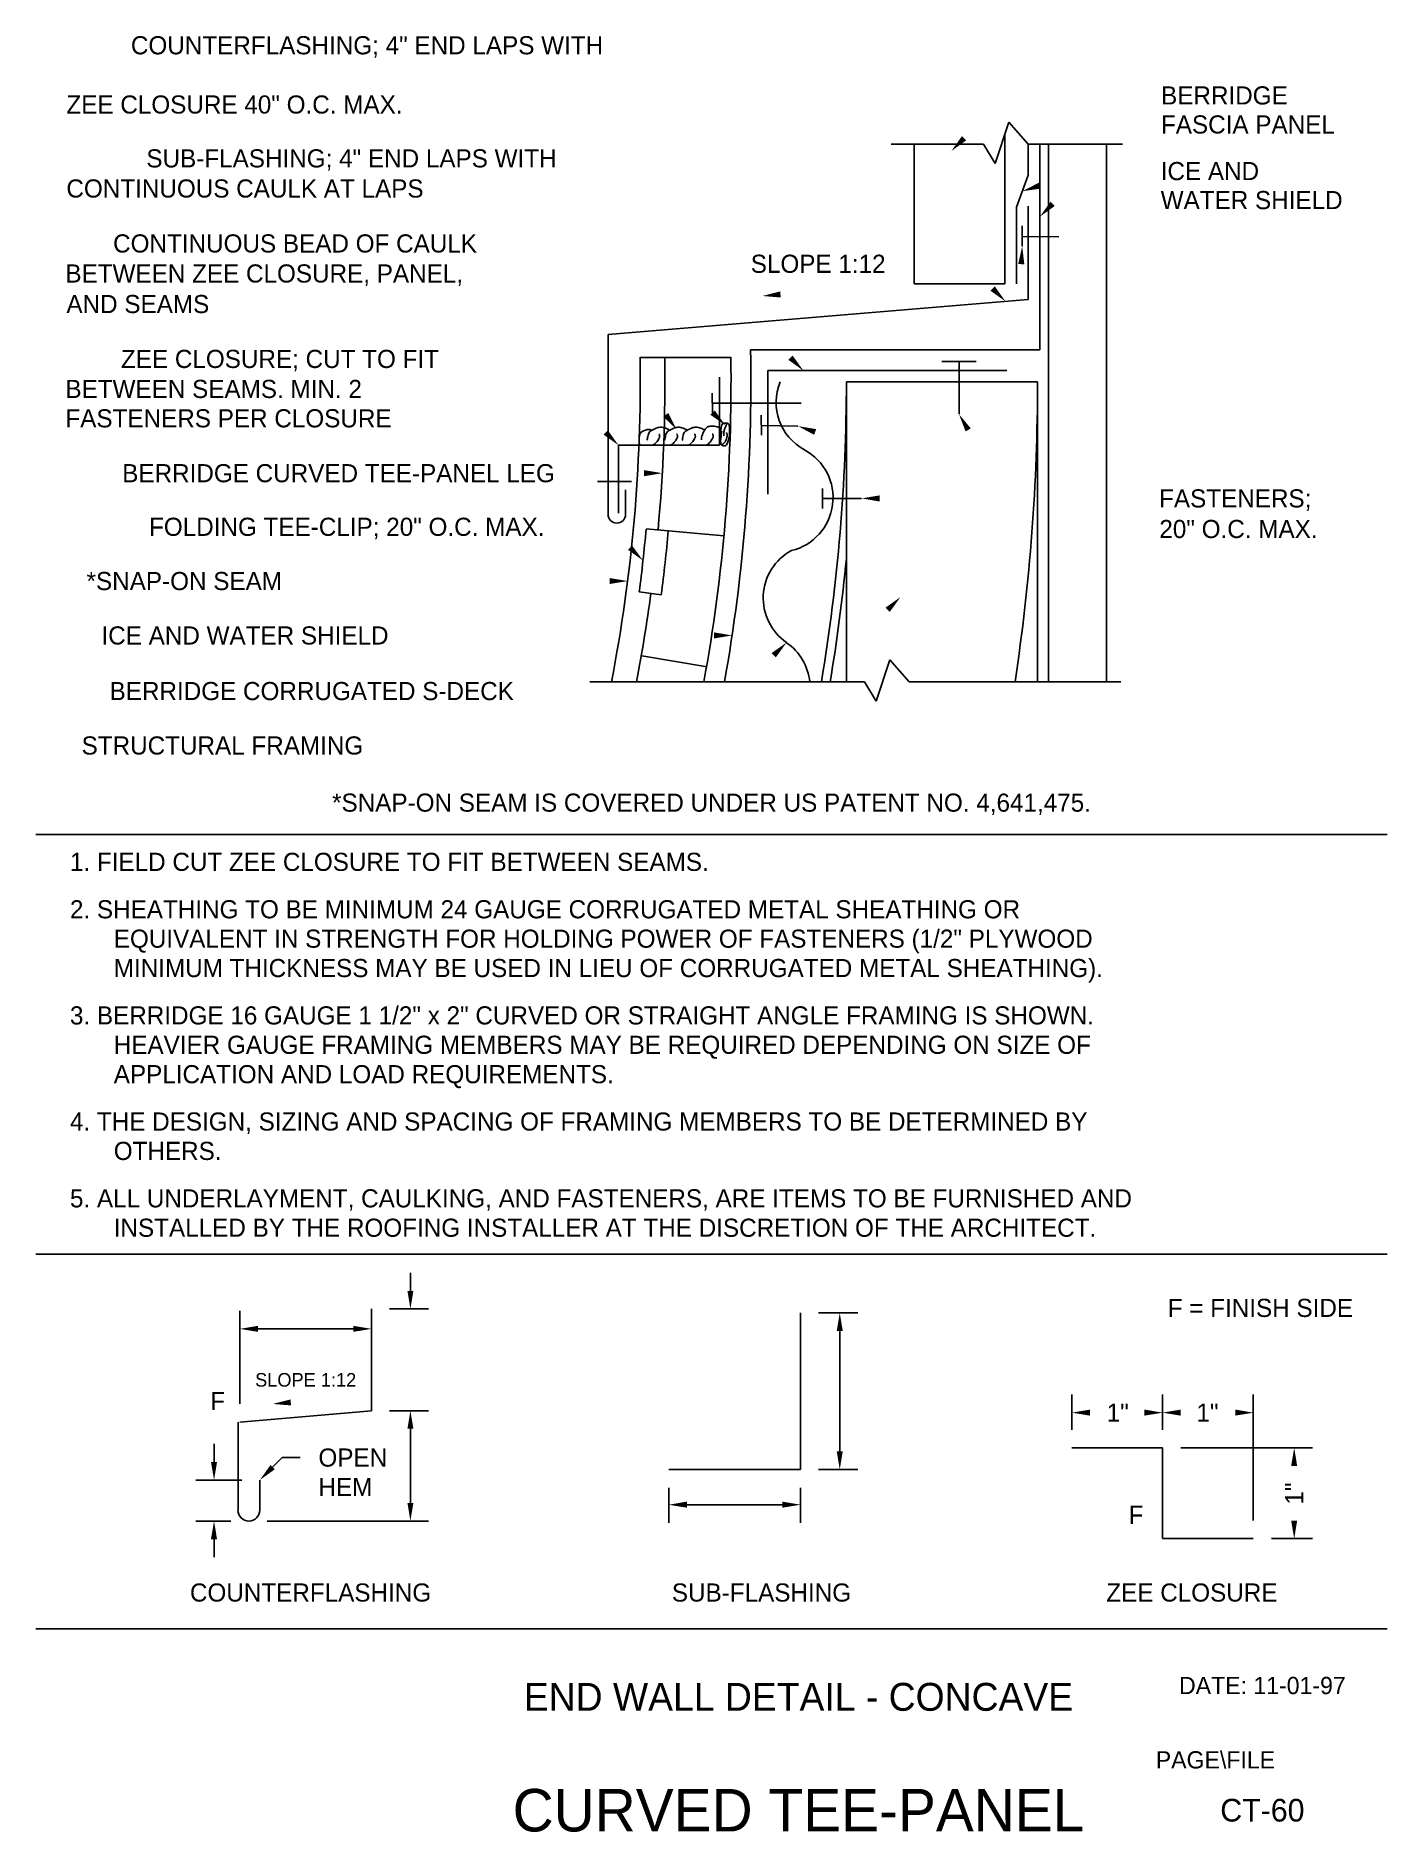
# Model space of a CAD drawing. Extents: x 1 to 15.9, y 0.5 to 20.3.
import ezdxf
from ezdxf.enums import TextEntityAlignment as Align

# ---------------------------------------------------------------- set-up
doc = ezdxf.new("R2010")
doc.units = 0
doc.header["$LTSCALE"] = 0.4
doc.linetypes.add('HIDDENX2', pattern=[0])
for name, color, linetype in [('BORDER', 7, 'CONTINUOUS'), ('CMP-FLSH', 7, 'CONTINUOUS'), ('DIM-TXT', 7, 'CONTINUOUS'), ('STRCTR', 7, 'CONTINUOUS')]:
    doc.layers.add(name, color=color, linetype=linetype)

msp = doc.modelspace()

# ---------------------------------------------------------------- linework, layer by layer
at = {"layer": 'BORDER', "color": 0, "linetype": 'CONTINUOUS'}
for p, q in [((15.88, 11.506), (0.982, 11.506)), ((15.88, 6.881), (0.982, 6.881)), ((15.88, 2.75), (0.982, 2.75))]:
    msp.add_line(p, q, dxfattribs=at)
at = {"layer": 'CMP-FLSH', "color": 0, "linetype": 'CONTINUOUS'}
for p, q in [((11.667, 17.577), (11.667, 19.235)), ((10.667, 17.577), (10.667, 19.119)), ((11.924, 18.777), (11.924, 19.119)), ((12.052, 19.119), (12.052, 16.852)), ((11.924, 18.777), (11.795, 18.424)), ((11.795, 17.577), (11.795, 18.424)), ((11.924, 17.407), (11.924, 18.434)), ((11.857, 17.995), (11.856, 18.218)), ((12.26, 18.096), (11.856, 18.102)), ((10.667, 17.577), (11.667, 17.577)), ((7.291, 17.021), (11.924, 17.407)), ((7.291, 15.037), (7.291, 17.021)), ((12.052, 16.852), (8.862, 16.852)), ((7.644, 16.768), (8.644, 16.768)), ((10.969, 16.724), (11.35, 16.724)), ((11.16, 16.724), (11.16, 16.14)), ((8.519, 16.549), (8.519, 15.799)), ((11.687, 16.622), (9.052, 16.622)), ((9.052, 16.622), (9.052, 15.259)), ((8.441, 16.152), (8.44, 16.375)), ((8.44, 16.264), (9.419, 16.264)), ((8.981, 15.909), (8.98, 16.132)), ((9.384, 16.01), (8.981, 16.016)), ((8.519, 15.799), (7.406, 15.799)), ((7.406, 15.799), (7.406, 15.049)), ((7.175, 15.401), (7.548, 15.401)), ((7.484, 15.307), (7.484, 15.037)), ((9.655, 15.324), (9.655, 15.102)), ((9.655, 15.213), (10.085, 15.213)), ((4.682, 6.276), (4.682, 5.155)), ((9.412, 6.234), (9.412, 4.505)), ((4.682, 5.155), (3.23, 5.029)), ((3.21, 4.059), (3.21, 5.03)), ((12.405, 4.744), (13.405, 4.744)), ((13.405, 4.744), (13.405, 3.744)), ((3.451, 4.059), (3.451, 4.39)), ((9.412, 4.505), (7.959, 4.505)), ((13.405, 3.744), (14.405, 3.744))]:
    msp.add_line(p, q, dxfattribs=at)
at = {"layer": 'CMP-FLSH', "color": 0, "linetype": 'HIDDENX2'}
for p, q in [((8.567, 14.8), (7.709, 14.876)), ((7.634, 14.183), (7.877, 14.151)), ((7.663, 13.477), (8.382, 13.356))]:
    msp.add_line(p, q, dxfattribs=at)
at = {"layer": 'CMP-FLSH', "color": 0, "linetype": 'CONTINUOUS'}
for points in [[(8.545, 15.955, 0), (8.544, 15.951, 0), (8.543, 15.947, 0), (8.542, 15.942, 0), (8.541, 15.937, 0), (8.541, 15.932, 0), (8.54, 15.927, 0), (8.539, 15.922, 0), (8.539, 15.918, 0), (8.538, 15.914, 0), (8.537, 15.904, 0), (8.536, 15.892, 0), (8.534, 15.879, 0), (8.532, 15.865, 0), (8.531, 15.851, 0), (8.531, 15.838, 0), (8.532, 15.826, 0), (8.534, 15.815, 0), (8.538, 15.806, 0), (8.541, 15.803, 0), (8.546, 15.8, 0), (8.551, 15.798, 0), (8.557, 15.795, 0), (8.563, 15.793, 0), (8.569, 15.792, 0), (8.574, 15.791, 0), (8.579, 15.792, 0), (8.583, 15.793, 0), (8.59, 15.797, 0), (8.596, 15.804, 0), (8.602, 15.813, 0), (8.607, 15.824, 0), (8.611, 15.835, 0), (8.615, 15.846, 0), (8.618, 15.857, 0), (8.621, 15.867, 0), (8.623, 15.876, 0), (8.626, 15.889, 0), (8.628, 15.904, 0), (8.629, 15.92, 0), (8.631, 15.938, 0), (8.631, 15.956, 0), (8.631, 15.974, 0), (8.631, 15.99, 0), (8.629, 16.005, 0), (8.627, 16.018, 0), (8.626, 16.02, 0), (8.625, 16.022, 0), (8.624, 16.025, 0), (8.623, 16.028, 0), (8.622, 16.03, 0), (8.62, 16.032, 0), (8.619, 16.035, 0), (8.617, 16.036, 0), (8.616, 16.037, 0), (8.61, 16.04, 0), (8.604, 16.042, 0), (8.596, 16.043, 0), (8.588, 16.043, 0), (8.58, 16.043, 0), (8.572, 16.043, 0), (8.564, 16.041, 0), (8.558, 16.039, 0), (8.553, 16.036, 0), (8.545, 16.025, 0), (8.54, 16.008, 0), (8.536, 15.987, 0), (8.534, 15.965, 0), (8.533, 15.943, 0), (8.533, 15.922, 0), (8.533, 15.905, 0), (8.533, 15.894, 0), (8.534, 15.89, 0)], [(7.778, 15.963, 0), (7.774, 15.965, 0), (7.769, 15.967, 0), (7.763, 15.969, 0), (7.758, 15.97, 0), (7.752, 15.972, 0), (7.746, 15.973, 0), (7.74, 15.973, 0), (7.735, 15.973, 0), (7.73, 15.973, 0), (7.722, 15.972, 0), (7.713, 15.969, 0), (7.703, 15.966, 0), (7.693, 15.963, 0), (7.682, 15.958, 0), (7.673, 15.953, 0), (7.664, 15.948, 0), (7.657, 15.942, 0), (7.651, 15.936, 0), (7.646, 15.927, 0), (7.641, 15.914, 0), (7.638, 15.9, 0), (7.635, 15.884, 0), (7.634, 15.868, 0), (7.633, 15.852, 0), (7.634, 15.837, 0), (7.635, 15.823, 0), (7.637, 15.811, 0), (7.637, 15.81, 0), (7.638, 15.808, 0), (7.64, 15.806, 0), (7.641, 15.804, 0), (7.642, 15.802, 0), (7.644, 15.801, 0), (7.645, 15.799, 0), (7.646, 15.798, 0), (7.646, 15.798, 0)], [(7.966, 15.967, 0), (7.958, 15.973, 0), (7.948, 15.978, 0), (7.936, 15.983, 0), (7.924, 15.988, 0), (7.911, 15.991, 0), (7.898, 15.995, 0), (7.885, 15.997, 0), (7.874, 15.998, 0), (7.864, 15.998, 0), (7.852, 15.996, 0), (7.838, 15.993, 0), (7.822, 15.988, 0), (7.807, 15.981, 0), (7.791, 15.974, 0), (7.776, 15.966, 0), (7.763, 15.958, 0), (7.752, 15.949, 0), (7.743, 15.94, 0), (7.739, 15.933, 0), (7.735, 15.922, 0), (7.731, 15.91, 0), (7.728, 15.897, 0), (7.726, 15.884, 0), (7.724, 15.872, 0), (7.722, 15.863, 0), (7.721, 15.856, 0), (7.721, 15.854, 0)], [(7.776, 15.8, 0), (7.778, 15.8, 0), (7.781, 15.801, 0), (7.784, 15.802, 0), (7.787, 15.803, 0), (7.79, 15.804, 0), (7.793, 15.805, 0), (7.796, 15.807, 0), (7.798, 15.808, 0), (7.8, 15.81, 0), (7.807, 15.816, 0), (7.815, 15.823, 0), (7.823, 15.832, 0), (7.831, 15.841, 0), (7.839, 15.852, 0), (7.846, 15.862, 0), (7.852, 15.872, 0), (7.856, 15.882, 0), (7.858, 15.89, 0), (7.859, 15.894, 0), (7.859, 15.898, 0), (7.859, 15.902, 0), (7.858, 15.907, 0), (7.857, 15.912, 0), (7.856, 15.916, 0), (7.854, 15.919, 0), (7.852, 15.922, 0), (7.849, 15.923, 0)], [(8.161, 15.967, 0), (8.152, 15.973, 0), (8.142, 15.978, 0), (8.131, 15.983, 0), (8.118, 15.988, 0), (8.105, 15.991, 0), (8.092, 15.995, 0), (8.079, 15.997, 0), (8.068, 15.998, 0), (8.058, 15.998, 0), (8.046, 15.996, 0), (8.032, 15.993, 0), (8.017, 15.988, 0), (8.001, 15.981, 0), (7.985, 15.974, 0), (7.971, 15.966, 0), (7.957, 15.958, 0), (7.946, 15.949, 0), (7.937, 15.94, 0), (7.933, 15.933, 0), (7.929, 15.922, 0), (7.925, 15.91, 0), (7.922, 15.897, 0), (7.92, 15.884, 0), (7.918, 15.872, 0), (7.916, 15.863, 0), (7.916, 15.856, 0), (7.915, 15.854, 0)], [(7.973, 15.8, 0), (7.975, 15.8, 0), (7.978, 15.801, 0), (7.981, 15.802, 0), (7.984, 15.803, 0), (7.987, 15.804, 0), (7.99, 15.805, 0), (7.992, 15.807, 0), (7.995, 15.808, 0), (7.997, 15.81, 0), (8.004, 15.816, 0), (8.012, 15.823, 0), (8.02, 15.832, 0), (8.028, 15.841, 0), (8.036, 15.852, 0), (8.043, 15.862, 0), (8.048, 15.872, 0), (8.053, 15.882, 0), (8.055, 15.89, 0), (8.056, 15.894, 0), (8.056, 15.898, 0), (8.056, 15.902, 0), (8.055, 15.907, 0), (8.054, 15.912, 0), (8.053, 15.916, 0), (8.051, 15.919, 0), (8.049, 15.922, 0), (8.046, 15.923, 0)], [(8.355, 15.967, 0), (8.347, 15.973, 0), (8.336, 15.978, 0), (8.325, 15.983, 0), (8.312, 15.988, 0), (8.299, 15.991, 0), (8.286, 15.995, 0), (8.273, 15.997, 0), (8.262, 15.998, 0), (8.252, 15.998, 0), (8.24, 15.996, 0), (8.226, 15.993, 0), (8.211, 15.988, 0), (8.195, 15.981, 0), (8.179, 15.974, 0), (8.165, 15.966, 0), (8.151, 15.958, 0), (8.14, 15.949, 0), (8.131, 15.94, 0), (8.127, 15.933, 0), (8.123, 15.922, 0), (8.119, 15.91, 0), (8.116, 15.897, 0), (8.114, 15.884, 0), (8.112, 15.872, 0), (8.11, 15.863, 0), (8.11, 15.856, 0), (8.109, 15.854, 0)], [(8.17, 15.8, 0), (8.172, 15.8, 0), (8.175, 15.801, 0), (8.178, 15.802, 0), (8.181, 15.803, 0), (8.184, 15.804, 0), (8.187, 15.805, 0), (8.189, 15.807, 0), (8.192, 15.808, 0), (8.194, 15.81, 0), (8.201, 15.816, 0), (8.208, 15.823, 0), (8.217, 15.832, 0), (8.225, 15.841, 0), (8.232, 15.852, 0), (8.239, 15.862, 0), (8.245, 15.872, 0), (8.25, 15.882, 0), (8.252, 15.89, 0), (8.253, 15.894, 0), (8.253, 15.898, 0), (8.252, 15.902, 0), (8.252, 15.907, 0), (8.251, 15.912, 0), (8.25, 15.916, 0), (8.248, 15.919, 0), (8.246, 15.922, 0), (8.243, 15.923, 0)], [(8.514, 15.994, 0), (8.504, 15.999, 0), (8.492, 16.003, 0), (8.477, 16.006, 0), (8.462, 16.008, 0), (8.447, 16.009, 0), (8.431, 16.009, 0), (8.417, 16.009, 0), (8.404, 16.007, 0), (8.393, 16.004, 0), (8.388, 16.001, 0), (8.383, 15.997, 0), (8.377, 15.992, 0), (8.371, 15.987, 0), (8.366, 15.981, 0), (8.361, 15.975, 0), (8.356, 15.968, 0), (8.352, 15.963, 0), (8.349, 15.958, 0), (8.345, 15.949, 0), (8.34, 15.939, 0), (8.335, 15.927, 0), (8.33, 15.915, 0), (8.326, 15.902, 0), (8.322, 15.89, 0), (8.321, 15.878, 0), (8.32, 15.867, 0), (8.322, 15.858, 0)], [(8.367, 15.8, 0), (8.369, 15.8, 0), (8.372, 15.801, 0), (8.375, 15.802, 0), (8.378, 15.803, 0), (8.381, 15.804, 0), (8.384, 15.805, 0), (8.386, 15.807, 0), (8.389, 15.808, 0), (8.391, 15.81, 0), (8.398, 15.816, 0), (8.405, 15.823, 0), (8.414, 15.832, 0), (8.422, 15.841, 0), (8.429, 15.852, 0), (8.436, 15.862, 0), (8.442, 15.872, 0), (8.447, 15.882, 0), (8.449, 15.89, 0), (8.45, 15.894, 0), (8.45, 15.898, 0), (8.449, 15.902, 0), (8.449, 15.907, 0), (8.448, 15.912, 0), (8.446, 15.916, 0), (8.445, 15.919, 0), (8.443, 15.922, 0), (8.44, 15.923, 0)], [(8.542, 15.8, 0), (8.543, 15.801, 0), (8.544, 15.801, 0), (8.545, 15.802, 0), (8.546, 15.803, 0), (8.547, 15.804, 0), (8.548, 15.805, 0), (8.549, 15.806, 0), (8.55, 15.807, 0), (8.551, 15.808, 0), (8.553, 15.81, 0), (8.556, 15.812, 0), (8.559, 15.814, 0), (8.562, 15.817, 0), (8.565, 15.819, 0), (8.568, 15.822, 0), (8.571, 15.825, 0), (8.573, 15.827, 0), (8.575, 15.829, 0), (8.578, 15.833, 0), (8.581, 15.838, 0), (8.584, 15.843, 0), (8.587, 15.849, 0), (8.59, 15.855, 0), (8.593, 15.86, 0), (8.595, 15.866, 0), (8.597, 15.871, 0), (8.598, 15.876, 0), (8.599, 15.88, 0), (8.6, 15.884, 0), (8.601, 15.89, 0), (8.602, 15.895, 0), (8.602, 15.901, 0), (8.602, 15.906, 0), (8.602, 15.912, 0), (8.602, 15.916, 0), (8.602, 15.921, 0), (8.602, 15.923, 0), (8.601, 15.925, 0), (8.601, 15.928, 0), (8.6, 15.931, 0), (8.599, 15.933, 0), (8.598, 15.936, 0), (8.598, 15.938, 0), (8.597, 15.939, 0), (8.597, 15.94, 0)], [(8.607, 16.039, 0), (8.605, 16.037, 0), (8.603, 16.035, 0), (8.601, 16.032, 0), (8.599, 16.03, 0), (8.597, 16.027, 0), (8.596, 16.024, 0), (8.594, 16.022, 0), (8.592, 16.019, 0), (8.591, 16.017, 0), (8.588, 16.01, 0), (8.585, 16.002, 0), (8.581, 15.993, 0), (8.578, 15.983, 0), (8.575, 15.974, 0), (8.572, 15.964, 0), (8.57, 15.955, 0), (8.568, 15.946, 0), (8.567, 15.939, 0), (8.566, 15.935, 0), (8.566, 15.932, 0), (8.566, 15.928, 0), (8.567, 15.923, 0), (8.567, 15.919, 0), (8.567, 15.915, 0), (8.568, 15.911, 0), (8.568, 15.907, 0), (8.568, 15.904, 0)]]:
    msp.add_polyline3d(points, dxfattribs=at)
for centre, radius, start, end in [((-10.106, 16.497), 18.971, 349.9622, 1.0732), ((-9.744, 16.497), 17.389, 349.0391, 0.8955), ((-9.744, 16.497), 18.39, 349.6421, 0.8466), ((7.387, 15.037), 0.0964, 180, 0), ((3.33, 4.059), 0.121, 180, 0)]:
    msp.add_arc(centre, radius, start, end, dxfattribs=at)
at = {"layer": 'CMP-FLSH', "color": 0, "linetype": 'HIDDENX2'}
for centre, radius, start, end in [((-9.743, 16.497), 17.66, 354.6951, 0.8818), ((-9.76, 16.421), 17.538, 352.667, 354.9437), ((-9.749, 16.42), 17.772, 352.6668, 354.9449), ((-9.764, 16.501), 17.681, 349.2085, 352.4129)]:
    msp.add_arc(centre, radius, start, end, dxfattribs=at)
at = {"layer": 'DIM-TXT', "color": 0, "linetype": 'CONTINUOUS'}
for p, q in [((5.111, 6.476), (5.111, 6.676)), ((3.23, 5.229), (3.23, 6.257)), ((4.882, 6.276), (5.311, 6.276)), ((9.612, 6.234), (10.045, 6.234)), ((3.43, 6.057), (4.482, 6.057)), ((9.845, 4.705), (9.845, 6.034)), ((4.882, 5.155), (5.311, 5.155)), ((12.405, 4.944), (12.405, 5.333)), ((13.405, 4.944), (13.405, 5.333)), ((14.405, 3.944), (14.405, 5.333)), ((5.111, 4.138), (5.111, 4.955)), ((2.946, 4.59), (2.946, 4.79)), ((3.592, 4.532), (3.697, 4.638)), ((3.697, 4.638), (3.897, 4.638)), ((13.605, 4.744), (15.056, 4.744)), ((3.251, 4.39), (2.746, 4.39)), ((9.612, 4.505), (10.045, 4.505)), ((7.959, 4.305), (7.959, 3.918)), ((9.412, 4.305), (9.412, 3.918)), ((8.159, 4.118), (9.212, 4.118)), ((3.13, 3.938), (2.746, 3.938)), ((3.53, 3.938), (5.311, 3.938)), ((2.946, 3.738), (2.946, 3.538)), ((14.605, 3.744), (15.056, 3.744))]:
    msp.add_line(p, q, dxfattribs=at)
at = {"layer": 'DIM-TXT', "color": 0, "linetype": 'CONTINUOUS', "extrusion": (0, 0, -1)}
for points in [[(-11.239, 19.16), (-11.075, 19.042), (-11.192, 19.207)], [(-12.06, 18.629), (-11.859, 18.6), (-12.04, 18.693)], [(-12.217, 18.438), (-12.052, 18.32), (-12.17, 18.485)], [(-11.813, 17.797), (-11.857, 17.995), (-11.88, 17.794)], [(-9.194, 17.428), (-8.992, 17.445), (-9.189, 17.495)], [(-11.554, 17.552), (-11.671, 17.386), (-11.506, 17.504)], [(-9.326, 16.787), (-9.444, 16.622), (-9.279, 16.74)], [(-7.955, 16.155), (-8.045, 15.973), (-7.901, 16.116)], [(-8.467, 16.183), (-8.584, 16.018), (-8.419, 16.135)], [(-11.233, 15.951), (-11.16, 16.14), (-11.29, 15.985)], [(-7.288, 15.964), (-7.406, 15.799), (-7.241, 15.916)], [(-9.563, 15.914), (-9.384, 16.01), (-9.584, 15.977)], [(-7.688, 15.525), (-7.888, 15.491), (-7.688, 15.458)], [(-7.556, 14.693), (-7.675, 14.529), (-7.51, 14.646)], [(-7.307, 14.335), (-7.507, 14.302), (-7.307, 14.269)], [(-10.349, 14.008), (-10.514, 14.125), (-10.396, 13.961)], [(-8.458, 13.736), (-8.658, 13.702), (-8.458, 13.669)], [(-9.093, 13.507), (-9.259, 13.624), (-9.14, 13.46)], [(-3.795, 5.213), (-3.593, 5.229), (-3.789, 5.279)]]:
    msp.add_solid(points, dxfattribs=at)
at = {"layer": 'DIM-TXT', "color": 0, "linetype": 'CONTINUOUS', "extrusion": (-1.22461e-16, 1.22461e-16, -1)}
msp.add_solid([(-10.285, 15.179), (-10.085, 15.213), (-10.285, 15.246)], dxfattribs=at)
at = {"layer": 'DIM-TXT', "color": 0, "linetype": 'CONTINUOUS'}
for points in [[(5.078, 6.476), (5.144, 6.476), (5.111, 6.276)], [(9.812, 6.034), (9.878, 6.034), (9.845, 6.234)], [(3.43, 6.09), (3.43, 6.024), (3.23, 6.057)], [(4.482, 6.09), (4.482, 6.024), (4.682, 6.057)], [(5.078, 4.955), (5.144, 4.955), (5.111, 5.155)], [(12.605, 5.167), (12.605, 5.1), (12.405, 5.133)], [(13.205, 5.167), (13.205, 5.1), (13.405, 5.133)], [(13.605, 5.167), (13.605, 5.1), (13.405, 5.133)], [(14.205, 5.167), (14.205, 5.1), (14.405, 5.133)], [(2.912, 4.59), (2.979, 4.59), (2.946, 4.39)], [(3.616, 4.509), (3.568, 4.556), (3.451, 4.39)], [(9.812, 4.705), (9.878, 4.705), (9.845, 4.505)], [(14.822, 4.544), (14.889, 4.544), (14.856, 4.744)], [(5.078, 4.138), (5.144, 4.138), (5.111, 3.938)], [(8.159, 4.152), (8.159, 4.085), (7.959, 4.118)], [(9.212, 4.152), (9.212, 4.085), (9.412, 4.118)], [(2.912, 3.738), (2.979, 3.738), (2.946, 3.938)], [(14.822, 3.944), (14.889, 3.944), (14.856, 3.744)]]:
    msp.add_solid(points, dxfattribs=at)
at = {"layer": 'STRCTR', "color": 0, "linetype": 'CONTINUOUS'}
for p, q in [((11.559, 18.906), (11.709, 19.362)), ((11.709, 19.362), (11.924, 19.119)), ((11.431, 19.119), (10.412, 19.119)), ((11.431, 19.119), (11.559, 18.906)), ((11.924, 19.119), (12.962, 19.119)), ((12.146, 19.119), (12.146, 13.19)), ((12.787, 19.119), (12.787, 13.19)), ((9.918, 16.497), (12.026, 16.497)), ((9.918, 16.497), (9.918, 13.19)), ((10.248, 12.977), (10.397, 13.434)), ((10.397, 13.434), (10.612, 13.19)), ((10.119, 13.19), (7.091, 13.19)), ((10.119, 13.19), (10.248, 12.977)), ((10.612, 13.19), (12.944, 13.19))]:
    msp.add_line(p, q, dxfattribs=at)
at = {"layer": 'STRCTR', "color": 0, "linetype": 'HIDDENX2'}
msp.add_line((12.026, 16.497), (12.026, 13.19), dxfattribs=at)
at = {"layer": 'STRCTR', "color": 0, "linetype": 'CONTINUOUS'}
for centre, radius, start, end in [((9.739, 16.273), 0.596, 157.9674, 241.6879), ((-10.104, 16.497), 20.022, 350.4941, 0.0002), ((9.172, 15.22), 0.599, 283.5215, 61.6874), ((9.597, 14.115), 0.596, 118.5849, 235.437), ((8.918, 13.129), 0.599, 5.8205, 55.4376)]:
    msp.add_arc(centre, radius, start, end, dxfattribs=at)
at = {"layer": 'STRCTR', "color": 0, "linetype": 'HIDDENX2'}
for centre, radius, start, end in [((-10.105, 16.497), 22.131, 351.407, 0), ((-10.102, 16.497), 20.115, 350.5391, 354.4365)]:
    msp.add_arc(centre, radius, start, end, dxfattribs=at)

# ---------------------------------------------------------------- texts
at = {"layer": 'BORDER', "color": 0, "linetype": 'CONTINUOUS'}
for s, height, p in [('DATE: 11-01-97', 0.1902, (14.505, 2.125)), ('CURVED TEE-PANEL', 0.46875, (9.39, 0.75)), ('CT-60', 0.25, (14.505, 0.75))]:
    msp.add_text(s, height=height, dxfattribs=at).set_placement(p, align=Align.MIDDLE)
msp.add_text('PAGE\\FILE', height=0.1902, dxfattribs=at).set_placement((13.33, 1.21))
at = {"layer": 'DIM-TXT', "color": 0, "linetype": 'CONTINUOUS'}
for s, p in [('COUNTERFLASHING; 4" END LAPS WITH', (7.236, 20.209)), ('SUB-FLASHING; 4" END LAPS WITH', (6.723, 18.962)), ('CONTINUOUS BEAD OF CAULK', (5.845, 18.024)), ('ZEE CLOSURE; CUT TO FIT', (5.426, 16.751)), ('BERRIDGE CURVED TEE-PANEL LEG', (6.704, 15.491)), ('FOLDING TEE-CLIP; 20" O.C. MAX.', (6.589, 14.9)), ('*SNAP-ON SEAM', (3.695, 14.302)), ('ICE AND WATER SHIELD', (4.87, 13.702)), ('BERRIDGE CORRUGATED S-DECK', (6.252, 13.089)), ('STRUCTURAL FRAMING', (4.591, 12.489))]:
    msp.add_text(s, height=0.2, dxfattribs=at).set_placement(p, align=Align.MIDDLE_RIGHT)
for s, p in [('ZEE CLOSURE 40" O.C. MAX.', (1.318, 19.456)), ('FASCIA PANEL', (13.387, 19.236)), ('CONTINUOUS CAULK AT LAPS', (1.318, 18.53)), ('WATER SHIELD', (13.384, 18.402)), ('BETWEEN ZEE CLOSURE, PANEL,', (1.307, 17.593)), ('AND SEAMS', (1.318, 17.256)), ('BETWEEN SEAMS. MIN. 2', (1.307, 16.32)), ('FASTENERS PER CLOSURE', (1.307, 15.996)), ('20" O.C. MAX.', (13.369, 14.776)), ('1. FIELD CUT ZEE CLOSURE TO FIT BETWEEN SEAMS.', (1.357, 11.106)), ('2. SHEATHING TO BE MINIMUM 24 GAUGE CORRUGATED METAL SHEATHING OR', (1.357, 10.583)), ('EQUIVALENT IN STRENGTH FOR HOLDING POWER OF FASTENERS (1/2" PLYWOOD', (1.84, 10.259)), ('MINIMUM THICKNESS MAY BE USED IN LIEU OF CORRUGATED METAL SHEATHING).', (1.84, 9.935)), ('3. BERRIDGE 16 GAUGE 1 1/2" x 2" CURVED OR STRAIGHT ANGLE FRAMING IS SHOWN.', (1.357, 9.413)), ('HEAVIER GAUGE FRAMING MEMBERS MAY BE REQUIRED DEPENDING ON SIZE OF', (1.84, 9.089)), ('APPLICATION AND LOAD REQUIREMENTS.', (1.84, 8.765)), ('4. THE DESIGN, SIZING AND SPACING OF FRAMING MEMBERS TO BE DETERMINED BY', (1.357, 8.243)), ('OTHERS.', (1.84, 7.919)), ('5. ALL UNDERLAYMENT, CAULKING, AND FASTENERS, ARE ITEMS TO BE FURNISHED AND', (1.357, 7.396)), ('INSTALLED BY THE ROOFING INSTALLER AT THE DISCRETION OF THE ARCHITECT.', (1.84, 7.072)), ('F', (2.904, 5.162)), ('HEM', (4.097, 4.213)), ('F', (13.03, 3.907))]:
    msp.add_text(s, height=0.2, dxfattribs=at).set_placement(p)
msp.add_text('BERRIDGE', height=0.2, rotation=360, dxfattribs=at).set_placement((13.388, 19.656), align=Align.MIDDLE_LEFT)
for s, p in [('ICE AND', (13.384, 18.822)), ('FASTENERS;', (13.366, 15.213)), ('OPEN', (4.097, 4.638))]:
    msp.add_text(s, height=0.2, dxfattribs=at).set_placement(p, align=Align.MIDDLE_LEFT)
for s, height, p in [('SLOPE 1:12', 0.2, (9.607, 17.7)), ('*SNAP-ON SEAM IS COVERED UNDER US PATENT NO. 4,641,475.', 0.2, (8.431, 11.759)), ('SLOPE 1:12', 0.15, (3.956, 5.42)), ('COUNTERFLASHING', 0.2, (4.01, 3.05)), ('SUB-FLASHING', 0.2, (8.982, 3.05)), ('ZEE CLOSURE', 0.2, (13.728, 3.05))]:
    msp.add_text(s, height=height, dxfattribs=at).set_placement(p, align=Align.CENTER)
msp.add_text('F = FINISH SIDE', height=0.2, dxfattribs=at).set_placement((15.505, 6.188), align=Align.RIGHT)
for p in [(12.91, 5.133), (13.9, 5.133)]:
    msp.add_text('1"', height=0.2, dxfattribs=at).set_placement(p, align=Align.MIDDLE_CENTER)
msp.add_text('1"', height=0.2, rotation=90, dxfattribs=at).set_placement((14.856, 4.241), align=Align.MIDDLE_CENTER)
msp.add_text('END WALL DETAIL - CONCAVE', height=0.30762, dxfattribs=at).set_placement((9.39, 2), align=Align.MIDDLE)

doc.saveas('drawing.dxf')
